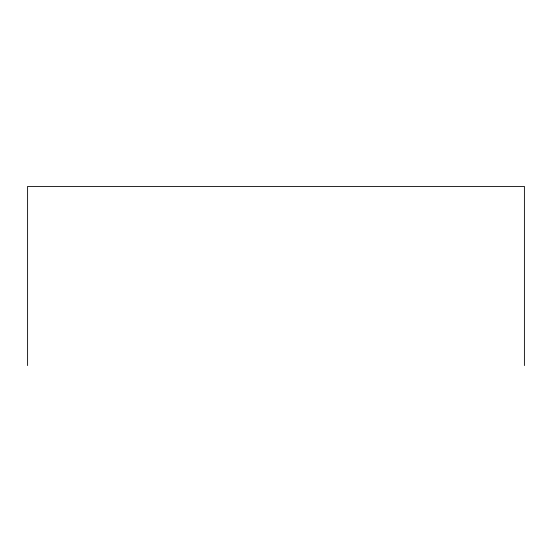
<?xml version="1.0" encoding="UTF-8"?>
<svg xmlns="http://www.w3.org/2000/svg" width="552" height="552" viewBox="0 0 552 552"><rect width="100%" height="100%" fill="white"/><g stroke="black" fill="none" stroke-linecap="round" stroke-linejoin="round"><path stroke-width="0.83" d="M524.4 365.583L524.4 186.417L27.6 186.417L27.6 365.583"/></g></svg>
